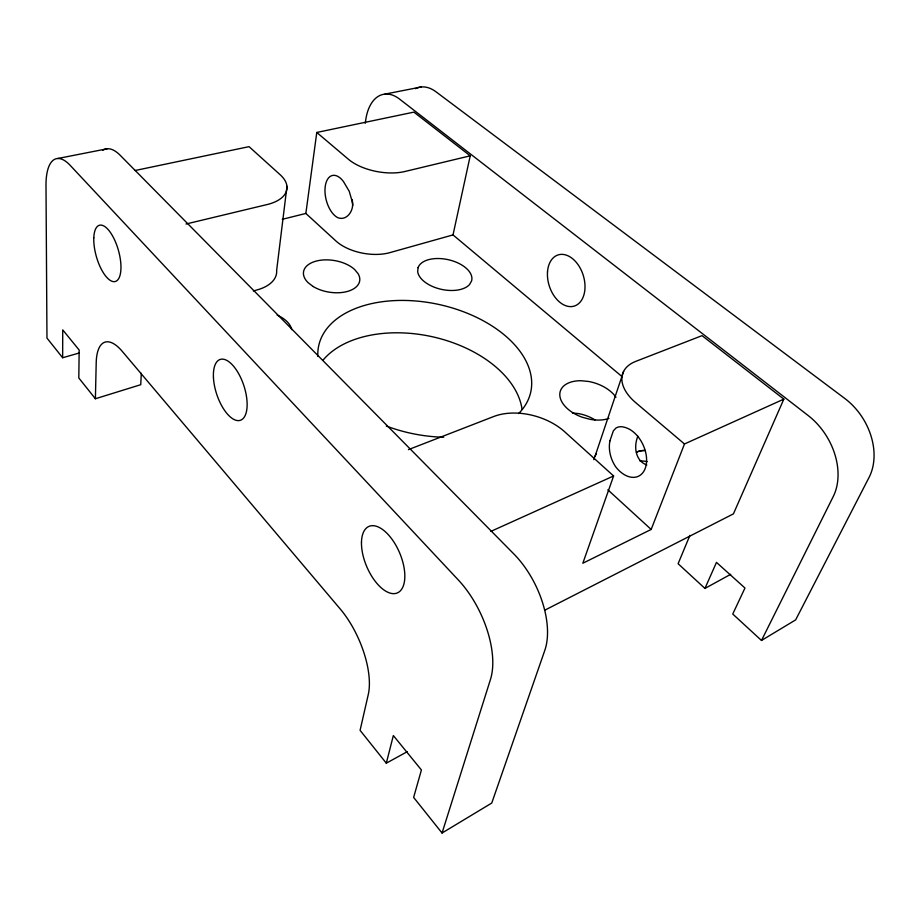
<?xml version="1.0" encoding="UTF-8"?>
<svg xmlns="http://www.w3.org/2000/svg" width="920" height="920" viewBox="0 0 920 920"><rect width="100%" height="100%" fill="white"/><g stroke="black" fill="none" stroke-linecap="round" stroke-linejoin="round"><path stroke-width="1.38" d="M78.924 353.084L62.652 357.742L62.732 329.877L79.166 350.037L78.809 377.982L95.392 398.751L140.748 384.698L141.312 373.324M95.392 398.751L96.209 362.744A52.796 20.021 71.9 0 1 122.279 351.382L340.296 609.063A63.204 27.819 66.1 0 1 368.264 694.565L360.088 730.342L386.308 763.186L407.261 751.686M352.303 199.583L352.728 205.516M286.971 186.334L276.644 270.423A41.492 23.322 6.5 0 1 257.462 289.811L253.38 290.961M305.854 213.452L316.779 132.457L413.897 112.125L470.223 155.825L453.019 234.91L389.884 252.632A38.479 20.608 10.1 0 1 335.926 240.982L305.854 213.452L282.29 219.316M365.217 123.28L365.884 119.037A46.69 26.749 77.7 0 1 399.636 99.141L808.243 415.598A59.765 43.78 59.1 0 1 833.267 496.501L761.484 640.469L732.757 614.031L744.97 588.018L716.473 562.384L704.95 588.432L678.109 563.707L689.919 535.371M386.308 763.186L393.346 735.54L421.417 769.982L413.632 797.421L442.048 833.014L491.751 803.056L544.789 650.428A71.173 38.594 64 0 0 513.854 553.966L120.209 155.308A53.463 21.666 75.2 0 0 102.879 150.259M637.882 436.275C633.546 446.315 635.26 460.851 646.817 464.991M442.048 833.014L490.475 679.42A73.335 37.111 64.6 0 0 458.378 580.037L70.184 165.358A54.682 20.516 74.8 0 0 46 185.506L46.966 338.089L62.652 357.742M595.091 456.113L623.587 371.473M408.434 449.627L493.683 416.53A52.808 33.603 16.5 0 1 564.788 431.871L613.606 475.973L582.832 563.235L651.164 529.448L684.48 443.98L783.84 399.13L702.029 335.65L635.766 361.376A49.093 28.071 19.4 0 0 635.639 402.603L684.48 443.98M783.84 399.13L733.424 513.866L544.755 610.202M761.484 640.469L795.65 619.884L869.078 477.388A58.362 44.102 58.1 0 0 844.755 398.44L436.034 91.827A45.804 27.244 78.2 0 0 415.449 88.653M704.95 588.432L730.698 574.31M490.9 531.369L613.606 475.973M186.024 224.008L267.122 204.55A43.47 22.299 7.2 0 0 280.209 174.788L249.055 146.648L134.987 170.533M470.223 155.825L404.857 171.511A40.193 19.596 10.4 0 1 348.473 159.309L316.779 132.457M57.81 158.493L107.387 148.741M384.962 94.116L421.187 86.986M572.424 413.011L578.484 413.586A29.946 18.469 17.9 0 1 594.998 419.888M453.019 234.91L621.851 376.452M607.867 489.819L651.164 529.448M593.803 459.655A46.598 29.026 20.3 0 1 596.344 453.916M608.959 418.393A30.544 18.239 17.6 0 1 590.237 419.359L582.406 417.289A30.544 18.239 17.6 0 1 559.797 394.979A30.544 18.239 17.6 0 1 581.175 380.73L588.685 381.478A30.544 18.239 17.6 0 1 615.974 397.279M277.15 315.111A30.567 18.262 7 0 1 291.755 329.671M317.837 356.442A108.514 65.906 12.3 0 1 449.569 307.153A108.514 65.906 12.3 0 1 518.627 413.563M443.727 437.218A108.514 65.906 12.3 0 1 386.331 426.052M323.276 359.881A106.386 66.734 12.3 0 1 436.54 337.732A106.386 66.734 12.3 0 1 522.031 409.273M644.943 450.34A25.794 15.881 20.6 0 0 636.41 452.157A26.001 17.365 29.7 0 1 644.931 450.535M639.94 460.977A25.84 17.399 29.9 0 1 647.174 461.633M352.417 202.285C353.993 210.358 346.955 221.111 337.997 217.764A22.103 11.845 75.9 0 1 325.3 186.001A22.103 11.845 75.9 0 1 343.516 181.631L349.221 191.268L352.417 202.285M609.903 440.933C608.189 449.834 610.627 459.183 615.583 466.659A26.68 17.503 64.9 0 0 645.345 468.061A26.68 17.503 64.9 0 0 628.866 428.916C624.83 427.041 620.183 425.5 616.02 427.972L613.364 430.836L609.903 440.933M418.071 267.662L417.68 271.642A27.6 15.226 12.3 0 0 440.174 289.064A27.6 15.226 12.3 0 0 469.602 284.464L471.603 280.876A27.6 15.226 12.3 0 0 449.351 259.946A27.6 15.226 12.3 0 0 418.071 267.662M313.122 286.499L308.188 282.75A28.451 16.031 9.2 0 1 315.641 261.245A28.451 16.031 9.2 0 1 354.66 269.537L358.053 273.608A28.451 16.031 9.2 0 1 347.656 291.375A28.451 16.031 9.2 0 1 313.122 286.499M93.794 237.877A29.233 11.466 74.2 0 0 113.378 281.623A29.233 11.466 74.2 0 0 114.919 240.614A29.233 11.466 74.2 0 0 93.794 237.877M213.452 377.74A32.062 14.237 71.6 0 0 240.005 420.405A32.062 14.237 71.6 0 0 237.348 371.473A32.062 14.237 71.6 0 0 213.452 377.74M361.468 542.846A36.167 17.825 66.9 0 0 393.783 593.653A36.167 17.825 66.9 0 0 394.209 542.49A36.167 17.825 66.9 0 0 361.468 542.846M547.503 271.929A26.829 17.79 72.4 0 0 574.022 306.153A26.829 17.79 72.4 0 0 577.116 263.385A26.829 17.79 72.4 0 0 547.503 271.929"/></g></svg>
